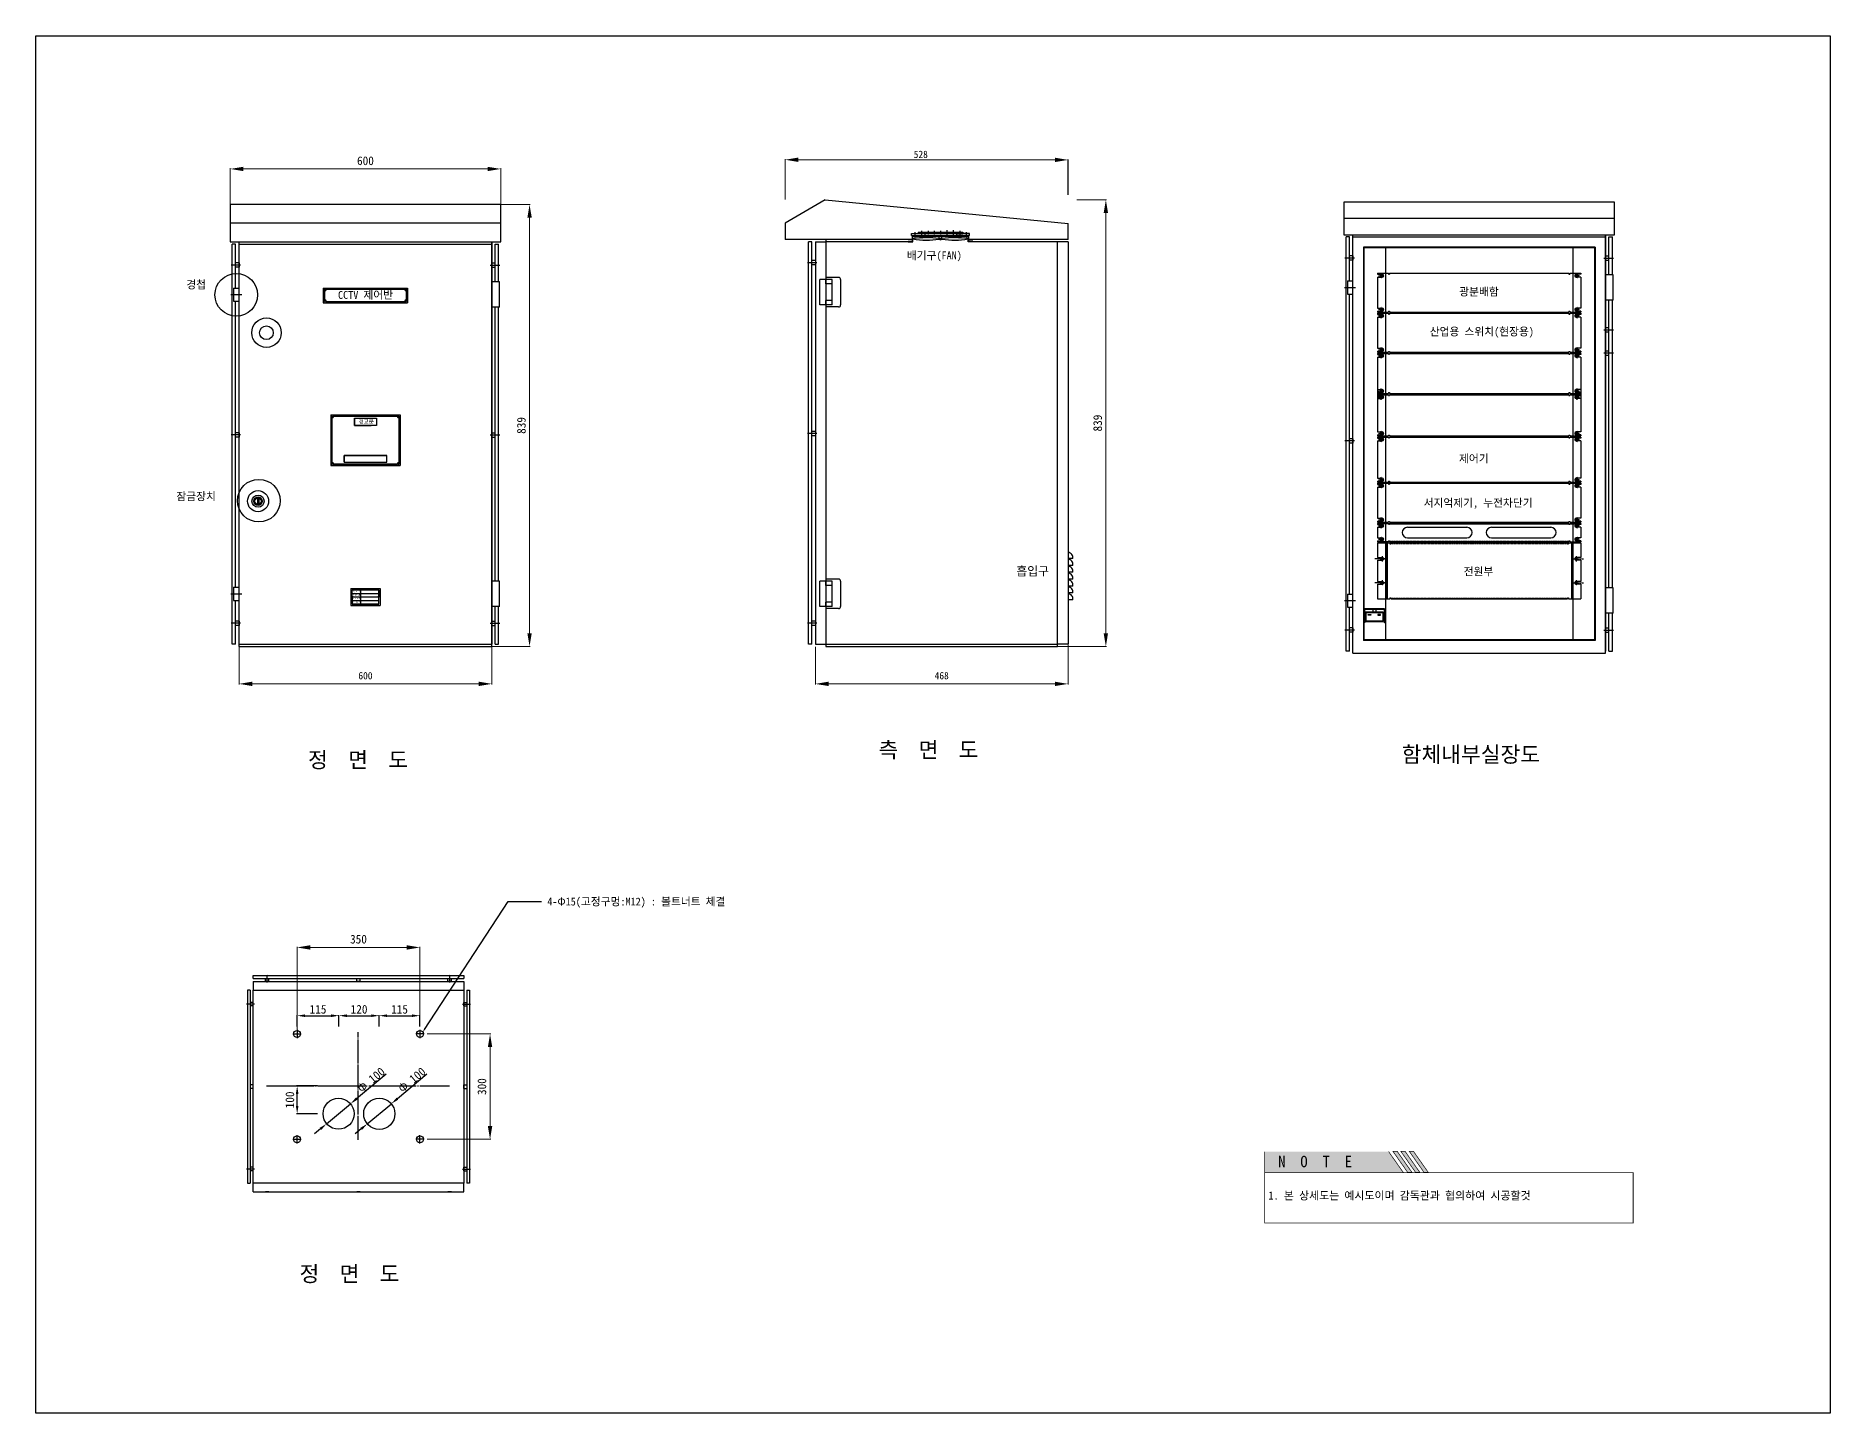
# Model space of a CAD drawing. Header units: millimetres. Extents: x 796 to 46421, y -765 to 34265.
import ezdxf
from ezdxf.enums import TextEntityAlignment as Align

# ---------------------------------------------------------------- set-up
doc = ezdxf.new("R2010")
doc.units = ezdxf.units.MM
for name, pattern in [('CENTER', [65, 60, -2, 1, -2]), ('CENTER2', [1.125, 0.75, -0.125, 0.125, -0.125]), ('DASHED', [0.75, 0.5, -0.25]), ('DASHED2', [0.375, 0.25, -0.125]), ('HIDDEN2', [4.7625, 3.175, -1.5875])]:
    doc.linetypes.add(name, pattern=pattern)
for name, color, linetype in [('0-FORM', 7, 'Continuous'), ('3', 7, 'Continuous'), ('_치수선', 4, 'Continuous'), ('_팬', 4, 'Continuous'), ('CEN', 1, 'CENTER'), ('DIM', 1, 'Continuous'), ('LINE', 1, 'Continuous'), ('ZM_3', 7, 'Continuous'), ('재료표번호', 7, 'DASHED2')]:
    doc.layers.add(name, color=color, linetype=linetype)
doc.styles.add('HY헤드라인M', font='')
doc.styles.add('굴림', font='')
doc.styles.get('HY헤드라인M').set_extended_font_data('GulimChe')
doc.styles.get('굴림').set_extended_font_data('GulimChe')

msp = doc.modelspace()

# ---------------------------------------------------------------- hatches: boundary and pattern name
h = msp.add_hatch(color=7)
h.paths.add_polyline_path([(23766, 29095), (23766, 29108, 0.091133), (23099, 29101, 0.091133)])
h.paths.add_polyline_path([(24503, 29101, 0.091133), (23835, 29108), (23835, 29095, 0.091133)])
msp.add_hatch(color=7).paths.add_polyline_path([(23835, 29108, 0.086805), (23766, 29108), (23766, 29095, 0.45154), (23835, 29095)])
at = {"layer": '0-FORM'}
h = msp.add_hatch(color=52, dxfattribs=at)
h.paths.add_polyline_path([(32039, 5889), (32039, 5354), (35569, 5354), (35193, 5889)])
h.paths.add_polyline_path([(35674, 5354), (35781, 5354), (35405, 5889), (35298, 5889)])
h.paths.add_polyline_path([(35617, 5889), (35510, 5889), (35886, 5354), (35993, 5354)])
h.paths.add_polyline_path([(36097, 5354), (36204, 5354), (35829, 5889), (35722, 5889)])
h.paths.add_polyline_path([(32308, 6772), (33917, 6757), (33921, 7210), (32313, 7225)], flags=9)

# ---------------------------------------------------------------- linework, layer by layer
at = {"color": 7}
for p, q in [((27044, 30225), (27044, 31119)), ((20870, 30095), (19849, 29500)), ((20870, 30095), (27044, 29490)), ((27166, 20972), (27044, 20972)), ((27166, 20797), (27044, 20797)), ((27166, 20622), (27044, 20622)), ((27166, 20447), (27044, 20447)), ((27166, 20272), (27044, 20272)), ((27166, 20097), (27044, 20097)), ((27166, 19922), (27044, 19922)), ((35093, 19693), (34568, 19693)), ((34568, 19693), (34568, 19340)), ((34584, 19677), (34584, 19340)), ((35077, 19677), (34584, 19677)), ((34793, 19677), (34793, 19608)), ((34868, 19677), (34868, 19608)), ((35077, 19677), (35077, 19340)), ((35093, 19693), (35093, 19340)), ((34584, 19340), (34568, 19340)), ((34868, 19608), (34793, 19608)), ((35093, 19340), (35077, 19340))]:
    msp.add_line(p, q, dxfattribs=at)
at = {"color": 7, "linetype": 'Continuous', "ltscale": 10}
for p, q in [((23062, 29241), (23400, 29241)), ((23062, 29188), (23062, 29241)), ((23231, 29273), (24371, 29273)), ((23231, 29273), (23231, 29241)), ((23231, 29241), (23400, 29241)), ((23231, 29241), (24371, 29241)), ((23400, 29241), (23400, 29188)), ((24540, 29241), (24202, 29241)), ((24371, 29241), (24202, 29241)), ((24202, 29241), (24202, 29188)), ((24371, 29273), (24371, 29241)), ((24540, 29188), (24540, 29241)), ((22977, 29030), (22977, 29046)), ((22977, 29046), (23083, 29046)), ((22977, 29030), (23099, 29030)), ((23062, 29188), (23400, 29188)), ((23062, 29188), (23400, 29188)), ((23083, 29188), (24519, 29188)), ((23083, 29046), (23083, 29188)), ((23099, 29173), (24503, 29173)), ((23099, 29030), (23099, 29173)), ((24540, 29188), (24202, 29188)), ((24540, 29188), (24202, 29188)), ((24503, 29030), (24503, 29173)), ((24624, 29030), (24503, 29030)), ((24519, 29046), (24519, 29188)), ((24624, 29046), (24519, 29046)), ((24624, 29030), (24624, 29046)), ((34911, 28228), (34911, 28201)), ((34911, 28128), (34911, 27338)), ((34911, 27265), (34911, 27238)), ((34911, 27208), (34911, 27181)), ((34911, 27109), (34911, 26319)), ((34911, 26246), (34911, 26219)), ((34911, 26189), (34911, 26162)), ((34911, 26089), (34911, 24191)), ((34911, 25196), (34911, 25169)), ((34911, 25139), (34911, 25112)), ((34911, 24119), (34911, 24092)), ((34911, 24062), (34911, 24035)), ((34911, 23962), (34911, 23014)), ((34911, 22941), (34911, 22914)), ((34911, 22884), (34911, 22857)), ((34911, 22784), (34911, 21995)), ((34911, 21922), (34911, 21895)), ((34911, 21865), (34911, 21838)), ((34911, 21865), (34911, 21838)), ((34911, 21765), (34911, 21498)), ((34911, 21765), (34911, 21498)), ((35216, 21858), (36362, 21858)), ((36362, 21858), (36716, 21858)), ((36716, 21858), (37251, 21858)), ((37251, 21858), (39779, 21858)), ((34911, 21425), (34911, 21398)), ((34911, 21425), (34911, 21398)), ((34911, 21368), (34911, 21001)), ((34911, 20928), (34911, 20389)), ((34911, 20316), (34911, 19949)), ((34606, 19608), (34606, 19372)), ((35055, 19608), (34606, 19608)), ((34606, 19372), (35055, 19372)), ((34616, 19586), (34616, 19383)), ((35045, 19586), (34616, 19586)), ((34616, 19383), (35045, 19383)), ((35045, 19586), (35045, 19383)), ((35055, 19608), (35055, 19372))]:
    msp.add_line(p, q, dxfattribs=at)
at = {"color": 7, "linetype": 'CENTER2', "ltscale": 5}
for p, q in [((23146, 29269), (23146, 29152)), ((23315, 29269), (23315, 29152)), ((24287, 29269), (24287, 29152)), ((24455, 29269), (24455, 29152))]:
    msp.add_line(p, q, dxfattribs=at)
at = {"color": 7, "linetype": 'CENTER2', "ltscale": 100}
for p, q in [((23146, 29235), (23146, 29127)), ((24455, 29235), (24455, 29127))]:
    msp.add_line(p, q, dxfattribs=at)
at = {"color": 7, "linetype": 'CENTER2', "ltscale": 10}
for p, q in [((23315, 29302), (23315, 29216)), ((23484, 29302), (23484, 29216)), ((23642, 29302), (23642, 29216)), ((23801, 29302), (23801, 29216)), ((23959, 29325), (23959, 29193)), ((24118, 29325), (24118, 29193)), ((24287, 29302), (24287, 29216)), ((35032, 21033), (35032, 20896)), ((39963, 21033), (39963, 20896)), ((35100, 20964), (34846, 20964)), ((39895, 20964), (40149, 20964)), ((35100, 20352), (34846, 20352)), ((35032, 20421), (35032, 20284)), ((39895, 20352), (40149, 20352)), ((39963, 20421), (39963, 20284))]:
    msp.add_line(p, q, dxfattribs=at)
at = {"color": 7, "linetype": 'DASHED2', "ltscale": 10}
for p, q in [((23252, 29188), (23252, 29173)), ((24350, 29188), (24350, 29173))]:
    msp.add_line(p, q, dxfattribs=at)
at = {"color": 7, "ltscale": 20}
for p, q in [((8105, 27852), (8105, 27477)), ((8105, 27852), (10247, 27852)), ((10247, 27852), (10247, 27477)), ((8105, 27477), (10247, 27477)), ((8148, 27787), (8138, 27787)), ((8138, 27787), (8138, 27543)), ((8138, 27787), (8138, 27543)), ((8148, 27786), (8138, 27786)), ((8148, 27784), (8138, 27784)), ((8148, 27783), (8138, 27783)), ((8148, 27781), (8138, 27781)), ((8148, 27780), (8138, 27780)), ((8148, 27779), (8138, 27779)), ((8148, 27551), (8138, 27551)), ((8148, 27549), (8138, 27549)), ((8148, 27548), (8138, 27548)), ((8148, 27548), (8138, 27548)), ((8148, 27547), (8138, 27547)), ((8148, 27545), (8138, 27545)), ((8148, 27544), (8138, 27544)), ((8148, 27543), (8138, 27543)), ((8171, 27809), (8171, 27820)), ((8171, 27820), (10182, 27820)), ((10182, 27820), (8171, 27820)), ((8171, 27520), (8171, 27509)), ((8171, 27509), (10182, 27509)), ((8171, 27509), (10182, 27509)), ((8172, 27809), (8172, 27820)), ((8172, 27520), (8172, 27509)), ((8173, 27809), (8173, 27820)), ((8173, 27520), (8173, 27509)), ((8175, 27809), (8175, 27820)), ((8175, 27520), (8175, 27509)), ((8176, 27809), (8176, 27820)), ((8176, 27520), (8176, 27509)), ((8176, 27520), (8176, 27509)), ((8177, 27809), (8177, 27820)), ((8177, 27520), (8177, 27509)), ((8179, 27809), (8179, 27820)), ((8179, 27520), (8179, 27509)), ((10174, 27809), (10174, 27820)), ((10174, 27520), (10174, 27509)), ((10175, 27809), (10175, 27820)), ((10175, 27520), (10175, 27509)), ((10177, 27809), (10177, 27820)), ((10177, 27809), (10177, 27820)), ((10177, 27520), (10177, 27509)), ((10177, 27520), (10177, 27509)), ((10177, 27520), (10177, 27509)), ((10178, 27809), (10178, 27820)), ((10178, 27520), (10178, 27509)), ((10179, 27809), (10179, 27820)), ((10179, 27520), (10179, 27509)), ((10181, 27809), (10181, 27820)), ((10181, 27520), (10181, 27509)), ((10182, 27809), (10182, 27820)), ((10182, 27520), (10182, 27509)), ((10205, 27787), (10215, 27787)), ((10205, 27786), (10215, 27786)), ((10205, 27784), (10215, 27784)), ((10205, 27783), (10215, 27783)), ((10205, 27781), (10215, 27781)), ((10205, 27781), (10215, 27781)), ((10205, 27780), (10215, 27780)), ((10205, 27779), (10215, 27779)), ((10205, 27551), (10215, 27551)), ((10205, 27549), (10215, 27549)), ((10205, 27548), (10215, 27548)), ((10205, 27548), (10215, 27548)), ((10205, 27548), (10215, 27548)), ((10205, 27547), (10215, 27547)), ((10205, 27545), (10215, 27545)), ((10205, 27544), (10215, 27544)), ((10205, 27543), (10215, 27543)), ((10215, 27787), (10215, 27543)), ((10215, 27787), (10215, 27543)), ((8293, 24624), (8293, 23339)), ((8293, 24624), (10060, 24624)), ((8336, 24559), (8325, 24559)), ((8325, 24559), (8325, 23404)), ((8325, 24559), (8325, 23404)), ((8336, 24558), (8325, 24558)), ((8336, 24556), (8325, 24556)), ((8336, 24555), (8325, 24555)), ((8336, 24554), (8325, 24554)), ((8336, 24552), (8325, 24552)), ((8336, 24551), (8325, 24551)), ((8358, 24581), (8358, 24592)), ((8358, 24592), (9995, 24592)), ((9995, 24592), (8358, 24592)), ((8359, 24581), (8359, 24592)), ((8361, 24581), (8361, 24592)), ((8362, 24581), (8362, 24592)), ((8364, 24581), (8364, 24592)), ((8365, 24581), (8365, 24592)), ((8366, 24581), (8366, 24592)), ((8896, 24543), (8896, 24353)), ((8896, 24543), (9457, 24543)), ((8896, 24543), (9457, 24543)), ((8896, 24353), (8896, 24543)), ((8896, 24353), (9320, 24353)), ((9457, 24353), (8896, 24353)), ((9457, 24543), (9457, 24353)), ((9457, 24543), (9457, 24353)), ((9987, 24581), (9987, 24592)), ((9988, 24581), (9988, 24592)), ((9989, 24581), (9989, 24592)), ((9991, 24581), (9991, 24592)), ((9992, 24581), (9992, 24592)), ((9993, 24581), (9993, 24592)), ((9995, 24581), (9995, 24592)), ((10017, 24559), (10028, 24559)), ((10017, 24558), (10028, 24558)), ((10017, 24556), (10028, 24556)), ((10017, 24555), (10028, 24555)), ((10017, 24554), (10028, 24554)), ((10017, 24552), (10028, 24552)), ((10017, 24551), (10028, 24551)), ((10028, 24559), (10028, 23404)), ((10028, 24559), (10028, 23404)), ((10060, 24624), (10060, 23339)), ((8293, 23339), (10060, 23339)), ((8336, 23412), (8325, 23412)), ((8336, 23411), (8325, 23411)), ((8336, 23410), (8325, 23410)), ((8336, 23410), (8325, 23410)), ((8336, 23408), (8325, 23408)), ((8336, 23407), (8325, 23407)), ((8336, 23406), (8325, 23406)), ((8336, 23404), (8325, 23404)), ((8358, 23382), (8358, 23371)), ((8358, 23371), (9995, 23371)), ((9995, 23371), (8358, 23371)), ((8359, 23382), (8359, 23371)), ((8361, 23382), (8361, 23371)), ((8362, 23382), (8362, 23371)), ((8364, 23382), (8364, 23371)), ((8364, 23382), (8364, 23371)), ((8365, 23382), (8365, 23371)), ((8366, 23382), (8366, 23371)), ((8631, 23420), (8631, 23593)), ((8631, 23593), (9722, 23593)), ((9722, 23593), (8631, 23593)), ((8631, 23593), (8631, 23420)), ((8631, 23420), (9722, 23420)), ((9722, 23420), (9722, 23593)), ((9987, 23382), (9987, 23371)), ((9988, 23382), (9988, 23371)), ((9989, 23382), (9989, 23371)), ((9989, 23382), (9989, 23371)), ((9991, 23382), (9991, 23371)), ((9992, 23382), (9992, 23371)), ((9993, 23382), (9993, 23371)), ((9995, 23382), (9995, 23371)), ((10017, 23412), (10028, 23412)), ((10017, 23411), (10028, 23411)), ((10017, 23410), (10028, 23410)), ((10017, 23410), (10028, 23410)), ((10017, 23408), (10028, 23408)), ((10017, 23407), (10028, 23407)), ((10017, 23406), (10028, 23406)), ((10017, 23404), (10028, 23404)), ((8802, 20208), (8802, 19780)), ((8802, 20208), (9551, 20208)), ((8836, 20011), (8836, 20174)), ((8836, 20174), (9517, 20174)), ((8836, 20011), (8836, 20174)), ((8836, 20174), (9517, 20174)), ((8839, 20011), (8839, 20171)), ((8839, 20171), (9514, 20171)), ((8839, 20082), (9514, 20082)), ((9055, 19817), (9055, 20171)), ((9514, 20011), (9514, 20171)), ((9517, 20011), (9517, 20174)), ((9517, 20174), (9517, 20011)), ((9551, 20208), (9551, 19780)), ((8802, 19780), (9551, 19780)), ((8836, 19814), (8836, 19977)), ((8836, 19977), (8836, 19814)), ((8836, 19814), (9517, 19814)), ((8836, 19814), (9517, 19814)), ((8839, 19817), (8839, 19977)), ((8839, 19906), (9514, 19906)), ((8839, 19817), (9514, 19817)), ((8856, 19994), (9497, 19994)), ((9514, 19817), (9514, 19977)), ((9517, 19814), (9517, 19977)), ((9517, 19814), (9517, 19977))]:
    msp.add_line(p, q, dxfattribs=at)
at = {"color": 7, "linetype": 'ByBlock', "ltscale": 10}
for p, q in [((34911, 28228), (35195, 28228)), ((34911, 28201), (35032, 28201)), ((34911, 28128), (35032, 28128)), ((39800, 28228), (40084, 28228)), ((40084, 28201), (39963, 28201)), ((40084, 28128), (39963, 28128)), ((40084, 28228), (40084, 28201)), ((40084, 28128), (40084, 27338)), ((34911, 27338), (35032, 27338)), ((34911, 27265), (35032, 27265)), ((34911, 27238), (35195, 27238)), ((34911, 27208), (35195, 27208)), ((34911, 27181), (35032, 27181)), ((34911, 27109), (35032, 27109)), ((35216, 27238), (39779, 27238)), ((39800, 27238), (40084, 27238)), ((39800, 27208), (40084, 27208)), ((40084, 27338), (39963, 27338)), ((40084, 27265), (39963, 27265)), ((40084, 27181), (39963, 27181)), ((40084, 27109), (39963, 27109)), ((40084, 27265), (40084, 27238)), ((40084, 27208), (40084, 27181)), ((40084, 27109), (40084, 26319)), ((34911, 26319), (35032, 26319)), ((34911, 26246), (35032, 26246)), ((34911, 26219), (35195, 26219)), ((34911, 26189), (35195, 26189)), ((34911, 26162), (35032, 26162)), ((34911, 26089), (35032, 26089)), ((35216, 26219), (39779, 26219)), ((39800, 26219), (40084, 26219)), ((39800, 26189), (40084, 26189)), ((40084, 26319), (39963, 26319)), ((40084, 26246), (39963, 26246)), ((40084, 26162), (39963, 26162)), ((40084, 26089), (39963, 26089)), ((40084, 26246), (40084, 26219)), ((40084, 26189), (40084, 26162)), ((40084, 26089), (40084, 24191)), ((34911, 25268), (35032, 25268)), ((34911, 25196), (35032, 25196)), ((34911, 25169), (35195, 25169)), ((34911, 25139), (35195, 25139)), ((34911, 25112), (35032, 25112)), ((35216, 25169), (39779, 25169)), ((39800, 25169), (40084, 25169)), ((39800, 25139), (40084, 25139)), ((40084, 25268), (39963, 25268)), ((40084, 25196), (39963, 25196)), ((40084, 25112), (39963, 25112)), ((40084, 25196), (40084, 25169)), ((40084, 25139), (40084, 25112)), ((34911, 25039), (35032, 25039)), ((40084, 25039), (39963, 25039)), ((34911, 24191), (35032, 24191)), ((40084, 24191), (39963, 24191)), ((34911, 24119), (35032, 24119)), ((34911, 24092), (35195, 24092)), ((34911, 24062), (35195, 24062)), ((34911, 24035), (35032, 24035)), ((34911, 23962), (35032, 23962)), ((35216, 24092), (39779, 24092)), ((39800, 24092), (40084, 24092)), ((39800, 24062), (40084, 24062)), ((40084, 24119), (39963, 24119)), ((40084, 24035), (39963, 24035)), ((40084, 23962), (39963, 23962)), ((40084, 24119), (40084, 24092)), ((40084, 24062), (40084, 24035)), ((40084, 23962), (40084, 23014)), ((34911, 23014), (35032, 23014)), ((34911, 22941), (35032, 22941)), ((34911, 22914), (35195, 22914)), ((34911, 22884), (35195, 22884)), ((35216, 22884), (34911, 22884)), ((34911, 22857), (35032, 22857)), ((35216, 22914), (39779, 22914)), ((35216, 22884), (37251, 22884)), ((39779, 22884), (40084, 22884)), ((39800, 22914), (40084, 22914)), ((39800, 22884), (40084, 22884)), ((40084, 23014), (39963, 23014)), ((40084, 22941), (39963, 22941)), ((40084, 22857), (39963, 22857)), ((40084, 22941), (40084, 22914)), ((40084, 22884), (40084, 22857)), ((34911, 22784), (35032, 22784)), ((40084, 22784), (39963, 22784)), ((40084, 22784), (40084, 21995)), ((34911, 21995), (35032, 21995)), ((34911, 21922), (35032, 21922)), ((40084, 21995), (39963, 21995)), ((40084, 21922), (39963, 21922)), ((40084, 21922), (40084, 21895)), ((34911, 21895), (35195, 21895)), ((34911, 21865), (35195, 21865)), ((35195, 21865), (34911, 21865)), ((35216, 21858), (34911, 21858)), ((34911, 21838), (35032, 21838)), ((34911, 21838), (35032, 21838)), ((34911, 21765), (35032, 21765)), ((34911, 21765), (35032, 21765)), ((34911, 21498), (35032, 21498)), ((34911, 21498), (35032, 21498)), ((35216, 21895), (39779, 21895)), ((39779, 21858), (40084, 21858)), ((39800, 21895), (40084, 21895)), ((39800, 21865), (40084, 21865)), ((39800, 21865), (40084, 21865)), ((40084, 21838), (39963, 21838)), ((40084, 21838), (39963, 21838)), ((40084, 21765), (39963, 21765)), ((40084, 21765), (39963, 21765)), ((40084, 21498), (39963, 21498)), ((40084, 21498), (39963, 21498)), ((40084, 21865), (40084, 21838)), ((40084, 21865), (40084, 21838)), ((40084, 21765), (40084, 21498)), ((40084, 21765), (40084, 21498)), ((34911, 21425), (35032, 21425)), ((34911, 21425), (35032, 21425)), ((34911, 21398), (35195, 21398)), ((35195, 21398), (34911, 21398)), ((34911, 21001), (35032, 21001)), ((35154, 21368), (35154, 19949)), ((35216, 21398), (39779, 21398)), ((39800, 21398), (40084, 21398)), ((39800, 21398), (40084, 21398)), ((39841, 21368), (39841, 19949)), ((40084, 21425), (39963, 21425)), ((40084, 21425), (39963, 21425)), ((40084, 21001), (39963, 21001)), ((40084, 21425), (40084, 21398)), ((40084, 21425), (40084, 21398)), ((40084, 21368), (40084, 21001)), ((34911, 20928), (35032, 20928)), ((40084, 20928), (39963, 20928)), ((40084, 20928), (40084, 20389)), ((34911, 20389), (35032, 20389)), ((34911, 20316), (35032, 20316)), ((40084, 20389), (39963, 20389)), ((40084, 20316), (39963, 20316)), ((40084, 20316), (40084, 19949))]:
    msp.add_line(p, q, dxfattribs=at)
at = {"color": 7, "linetype": 'CENTER2', "ltscale": 0.1}
for p, q in [((34939, 28164), (35076, 28164)), ((35007, 28096), (35007, 28233)), ((40056, 28164), (39919, 28164)), ((39988, 28096), (39988, 28233)), ((34939, 27302), (35076, 27302)), ((34939, 27145), (35076, 27145)), ((35007, 27233), (35007, 27370)), ((35007, 27077), (35007, 27213)), ((40056, 27302), (39919, 27302)), ((40056, 27145), (39919, 27145)), ((39988, 27233), (39988, 27370)), ((39988, 27077), (39988, 27213)), ((34939, 26282), (35076, 26282)), ((34939, 26126), (35076, 26126)), ((35007, 26214), (35007, 26351)), ((35007, 26057), (35007, 26194)), ((40056, 26282), (39919, 26282)), ((40056, 26126), (39919, 26126)), ((39988, 26214), (39988, 26351)), ((39988, 26057), (39988, 26194)), ((34939, 25232), (35076, 25232)), ((35007, 25164), (35007, 25300)), ((35007, 25007), (35007, 25144)), ((40056, 25232), (39919, 25232)), ((39988, 25164), (39988, 25300)), ((39988, 25007), (39988, 25144)), ((34939, 25075), (35076, 25075)), ((40056, 25075), (39919, 25075)), ((35007, 24087), (35007, 24223)), ((39988, 24087), (39988, 24223)), ((34939, 24155), (35076, 24155)), ((34939, 23998), (35076, 23998)), ((35007, 23930), (35007, 24067)), ((40056, 24155), (39919, 24155)), ((40056, 23998), (39919, 23998)), ((39988, 23930), (39988, 24067)), ((34939, 22977), (35076, 22977)), ((34939, 22820), (35076, 22820)), ((35007, 22909), (35007, 23046)), ((35007, 22752), (35007, 22889)), ((40056, 22977), (39919, 22977)), ((40056, 22820), (39919, 22820)), ((39988, 22909), (39988, 23046)), ((39988, 22752), (39988, 22889)), ((34939, 21958), (35076, 21958)), ((35007, 21890), (35007, 22027)), ((40056, 21958), (39919, 21958)), ((39988, 21890), (39988, 22027)), ((34939, 21802), (35076, 21802)), ((34939, 21461), (35076, 21461)), ((35007, 21733), (35007, 21870)), ((35007, 21393), (35007, 21530)), ((40056, 21802), (39919, 21802)), ((40056, 21461), (39919, 21461)), ((39988, 21733), (39988, 21870)), ((39988, 21393), (39988, 21530)), ((34963, 20964), (35100, 20964)), ((39895, 20964), (40031, 20964)), ((34963, 20352), (35100, 20352)), ((39895, 20352), (40031, 20352))]:
    msp.add_line(p, q, dxfattribs=at)
at = {"color": 7, "ltscale": 10}
for p, q in [((35195, 28228), (35195, 28206)), ((35195, 28206), (35216, 28206)), ((35216, 28228), (35216, 28206)), ((35216, 28228), (39779, 28228)), ((39779, 28228), (39779, 28206)), ((39779, 28206), (39800, 28206)), ((39800, 28228), (39800, 28206)), ((35195, 27260), (35195, 27238)), ((35195, 27260), (35216, 27260)), ((35195, 27208), (35195, 27187)), ((35195, 27187), (35216, 27187)), ((35216, 27260), (35216, 27238)), ((35216, 27238), (39779, 27238)), ((35216, 27238), (39779, 27238)), ((35216, 27208), (35216, 27187)), ((35216, 27208), (39779, 27208)), ((39779, 27260), (39779, 27238)), ((39779, 27260), (39800, 27260)), ((39779, 27208), (39779, 27187)), ((39779, 27187), (39800, 27187)), ((39800, 27260), (39800, 27238)), ((39800, 27208), (39800, 27187)), ((35195, 26241), (35195, 26219)), ((35195, 26241), (35216, 26241)), ((35195, 26189), (35195, 26167)), ((35195, 26167), (35216, 26167)), ((35216, 26241), (35216, 26219)), ((35216, 26219), (39779, 26219)), ((35216, 26219), (39779, 26219)), ((35216, 26189), (35216, 26167)), ((35216, 26189), (39779, 26189)), ((39779, 26241), (39779, 26219)), ((39779, 26241), (39800, 26241)), ((39779, 26189), (39779, 26167)), ((39779, 26167), (39800, 26167)), ((39800, 26241), (39800, 26219)), ((39800, 26189), (39800, 26167)), ((35195, 25190), (35195, 25169)), ((35195, 25190), (35216, 25190)), ((35195, 25139), (35195, 25117)), ((35195, 25117), (35216, 25117)), ((35216, 25190), (35216, 25169)), ((35216, 25169), (39779, 25169)), ((35216, 25169), (39779, 25169)), ((35216, 25139), (35216, 25117)), ((35216, 25139), (39779, 25139)), ((39779, 25190), (39779, 25169)), ((39779, 25190), (39800, 25190)), ((39779, 25139), (39779, 25117)), ((39779, 25117), (39800, 25117)), ((39800, 25190), (39800, 25169)), ((39800, 25139), (39800, 25117)), ((35195, 24113), (35195, 24092)), ((35195, 24113), (35216, 24113)), ((35195, 24062), (35195, 24040)), ((35195, 24040), (35216, 24040)), ((35216, 24113), (35216, 24092)), ((35216, 24092), (39779, 24092)), ((35216, 24092), (39779, 24092)), ((35216, 24062), (35216, 24040)), ((35216, 24062), (39779, 24062)), ((39779, 24113), (39779, 24092)), ((39779, 24113), (39800, 24113)), ((39779, 24062), (39779, 24040)), ((39779, 24040), (39800, 24040)), ((39800, 24113), (39800, 24092)), ((39800, 24062), (39800, 24040)), ((35195, 22935), (35195, 22914)), ((35195, 22935), (35216, 22935)), ((35195, 22884), (35195, 22862)), ((35195, 22862), (35216, 22862)), ((35216, 22935), (35216, 22914)), ((35216, 22914), (39779, 22914)), ((35216, 22914), (39779, 22914)), ((35216, 22884), (35216, 22862)), ((35216, 22884), (39779, 22884)), ((37251, 22884), (39779, 22884)), ((39779, 22935), (39779, 22914)), ((39779, 22935), (39800, 22935)), ((39779, 22884), (39779, 22862)), ((39779, 22862), (39800, 22862)), ((39800, 22935), (39800, 22914)), ((39800, 22884), (39800, 22862)), ((35195, 21917), (35195, 21895)), ((35195, 21917), (35216, 21917)), ((35216, 21917), (35216, 21895)), ((39779, 21917), (39779, 21895)), ((39779, 21917), (39800, 21917)), ((39800, 21917), (39800, 21895)), ((35195, 21865), (35195, 21844)), ((35195, 21865), (35195, 21844)), ((35195, 21844), (35216, 21844)), ((35195, 21844), (35216, 21844)), ((35216, 21895), (39779, 21895)), ((35216, 21895), (39779, 21895)), ((35216, 21865), (35216, 21844)), ((35216, 21865), (39779, 21865)), ((35216, 21865), (39779, 21865)), ((35216, 21865), (35216, 21844)), ((35673, 21765), (37185, 21765)), ((35673, 21498), (37185, 21498)), ((37808, 21765), (39320, 21765)), ((37808, 21498), (39320, 21498)), ((39779, 21865), (39779, 21844)), ((39779, 21865), (39779, 21844)), ((39779, 21844), (39800, 21844)), ((39779, 21844), (39800, 21844)), ((39800, 21865), (39800, 21844)), ((39800, 21865), (39800, 21844)), ((34911, 21368), (35227, 21368)), ((35195, 21419), (35195, 21398)), ((35195, 21419), (35216, 21419)), ((35195, 21419), (35216, 21419)), ((35195, 21419), (35195, 21398)), ((35216, 21419), (35216, 21398)), ((35216, 21419), (35216, 21398)), ((35216, 21398), (39779, 21398)), ((35216, 21398), (39779, 21398)), ((35216, 21398), (39779, 21398)), ((35216, 21398), (39779, 21398)), ((35227, 21368), (35227, 21346)), ((35227, 21346), (35248, 21346)), ((35248, 21368), (35248, 21346)), ((35248, 21368), (39747, 21368)), ((39747, 21368), (39747, 21346)), ((39747, 21346), (39768, 21346)), ((39768, 21368), (39768, 21346)), ((39768, 21368), (40084, 21368)), ((39779, 21419), (39779, 21398)), ((39779, 21419), (39800, 21419)), ((39779, 21419), (39800, 21419)), ((39779, 21419), (39779, 21398)), ((39800, 21419), (39800, 21398)), ((39800, 21419), (39800, 21398)), ((34911, 19949), (35227, 19949)), ((34911, 19949), (35227, 19949)), ((35227, 19970), (35227, 19949)), ((35227, 19970), (35248, 19970)), ((35248, 19970), (35248, 19949)), ((35248, 19949), (39747, 19949)), ((35248, 19949), (39747, 19949)), ((39747, 19970), (39747, 19949)), ((39747, 19970), (39768, 19970)), ((39768, 19970), (39768, 19949)), ((39768, 19949), (40084, 19949)), ((39768, 19949), (40084, 19949))]:
    msp.add_line(p, q, dxfattribs=at)
at = {"color": 7, "linetype": 'DASHED', "ltscale": 0.2}
for p, q in [((35216, 21852), (39779, 21852)), ((35141, 21368), (35141, 19949)), ((35216, 21411), (39779, 21411)), ((39854, 21368), (39854, 19949))]:
    msp.add_line(p, q, dxfattribs=at)
at = {"color": 7, "linetype": 'HIDDEN2', "ltscale": 0.03}
for p, q in [((35248, 21355), (39747, 21355)), ((35248, 19961), (39747, 19961))]:
    msp.add_line(p, q, dxfattribs=at)
at = {"color": 7, "linetype": 'Continuous'}
for points in [[(34676, 19548), (34743, 19548), (34743, 19527), (34676, 19527)], [(34985, 19548), (34918, 19548), (34918, 19527), (34985, 19527)]]:
    msp.add_lwpolyline(points, close=True, dxfattribs=at)
at = {"color": 7, "ltscale": 20}
for centre in [(8143, 27815), (10210, 27815), (8143, 27515), (10210, 27515), (8330, 24587), (10023, 24587), (8330, 23377), (10023, 23377), (8839, 19994), (9514, 19994)]:
    msp.add_circle(centre, 17.1, dxfattribs=at)
at = {"color": 7, "linetype": 'ByBlock', "ltscale": 10}
for centre, radius in [((35007, 28164), 21.4), ((35007, 28164), 16.1), ((39988, 28164), 21.4), ((39988, 28164), 16.1), ((35007, 27302), 21.4), ((35007, 27145), 21.4), ((35007, 27302), 16.1), ((35007, 27145), 16.1), ((39988, 27302), 21.4), ((39988, 27145), 21.4), ((39988, 27302), 16.1), ((39988, 27145), 16.1), ((35007, 26282), 21.4), ((35007, 26126), 21.4), ((35007, 26282), 16.1), ((35007, 26126), 16.1), ((39988, 26282), 21.4), ((39988, 26126), 21.4), ((39988, 26282), 16.1), ((39988, 26126), 16.1), ((35007, 25232), 21.4), ((35007, 25075), 21.4), ((35007, 25232), 16.1), ((39988, 25232), 21.4), ((39988, 25075), 21.4), ((39988, 25232), 16.1), ((35007, 25075), 16.1), ((39988, 25075), 16.1), ((35007, 24155), 21.4), ((35007, 23998), 21.4), ((35007, 24155), 16.1), ((35007, 23998), 16.1), ((39988, 24155), 21.4), ((39988, 23998), 21.4), ((39988, 24155), 16.1), ((39988, 23998), 16.1), ((35007, 22977), 21.4), ((35007, 22820), 21.4), ((35007, 22977), 16.1), ((35007, 22820), 16.1), ((39988, 22977), 21.4), ((39988, 22820), 21.4), ((39988, 22977), 16.1), ((39988, 22820), 16.1), ((35007, 21958), 21.4), ((35007, 21958), 16.1), ((39988, 21958), 21.4), ((39988, 21958), 16.1), ((35007, 21802), 21.4), ((35007, 21461), 21.4), ((35007, 21802), 16.1), ((35007, 21461), 16.1), ((39988, 21802), 21.4), ((39988, 21461), 21.4), ((39988, 21802), 16.1), ((39988, 21461), 16.1), ((35032, 20964), 21.4), ((35032, 20964), 16.1), ((39963, 20964), 21.4), ((39963, 20964), 16.1), ((35032, 20352), 21.4), ((35032, 20352), 16.1), ((39963, 20352), 21.4), ((39963, 20352), 16.1)]:
    msp.add_circle(centre, radius, dxfattribs=at)
at = {"color": 7, "linetype": 'Continuous', "ltscale": 10}
for centre in [(7437, 8879), (10561, 8879), (7437, 6201), (10561, 6201)]:
    msp.add_circle(centre, 89.3, dxfattribs=at)
at = {"color": 7}
for centre, radius, start, end in [((23450, 27288), 1847, 80.1279, 100.9564), ((23450, 30915), 1847, 259.0436, 279.8721), ((23801, 28911), 200, 80.0778, 99.9222), ((23801, 29125), 45.8, 221.3978, 318.6022), ((24152, 27288), 1847, 79.0436, 99.8721), ((24152, 30915), 1847, 260.1279, 280.9564), ((27033, 20991), 135, 351.8078, 85.3177), ((27033, 20816), 135, 351.8078, 85.3177), ((27033, 20641), 135, 351.8078, 85.3177), ((27033, 20466), 135, 351.8078, 85.3177), ((27033, 20291), 135, 351.8078, 85.3177), ((27033, 20116), 135, 351.8078, 85.3177), ((27033, 19941), 135, 351.8078, 85.3177)]:
    msp.add_arc(centre, radius, start, end, dxfattribs=at)
at = {"color": 7, "linetype": 'ByBlock', "ltscale": 10}
for centre, start, end in [((35032, 28164), 270, 90), ((39963, 28164), 90, 270), ((35032, 27302), 270, 90), ((35032, 27145), 270, 90), ((39963, 27302), 90, 270), ((39963, 27145), 90, 270), ((35032, 26282), 270, 90), ((35032, 26126), 270, 90), ((39963, 26282), 90, 270), ((39963, 26126), 90, 270), ((35032, 25232), 270, 90), ((35032, 25075), 270, 90), ((39963, 25232), 90, 270), ((39963, 25075), 90, 270), ((35032, 24155), 270, 90), ((39963, 24155), 90, 270), ((35032, 23998), 270, 90), ((39963, 23998), 90, 270), ((35032, 22977), 270, 90), ((35032, 22820), 270, 90), ((39963, 22977), 90, 270), ((39963, 22820), 90, 270), ((35032, 21958), 270, 90), ((39963, 21958), 90, 270), ((35032, 21802), 270, 90), ((35032, 21802), 270, 90), ((35032, 21461), 270, 90), ((35032, 21461), 270, 90), ((39963, 21802), 90, 270), ((39963, 21802), 90, 270), ((39963, 21461), 90, 270), ((39963, 21461), 90, 270), ((35032, 20964), 270, 90), ((39963, 20964), 90, 270), ((35032, 20352), 270, 90), ((39963, 20352), 90, 270)]:
    msp.add_arc(centre, 36.4, start, end, dxfattribs=at)
at = {"color": 7, "ltscale": 20}
for centre, radius, start, end in [((8148, 27809), 29.2, 270, 0), ((8148, 27809), 26.5, 270, 0), ((8148, 27809), 23.8, 270, 0), ((8148, 27809), 25.2, 270, 0), ((8148, 27809), 22.5, 270, 0), ((8148, 27809), 27.8, 270, 0), ((8148, 27809), 30.5, 270, 0), ((8148, 27520), 30.5, 0, 90), ((8148, 27520), 29.2, 0, 90), ((8148, 27520), 27.8, 0, 90), ((8148, 27520), 26.5, 0, 90), ((8148, 27520), 25.2, 0, 90), ((8148, 27520), 23.8, 0, 90), ((8148, 27520), 22.5, 0, 90), ((10205, 27809), 30.5, 180, 270), ((10205, 27520), 30.5, 90, 180), ((10205, 27809), 29.2, 180, 270), ((10205, 27520), 29.2, 90, 180), ((10205, 27809), 27.8, 180, 270), ((10205, 27809), 27.8, 180, 270), ((10205, 27520), 27.8, 90, 180), ((10205, 27520), 27.8, 90, 180), ((10205, 27809), 26.5, 180, 270), ((10205, 27520), 26.5, 90, 180), ((10205, 27809), 25.2, 180, 270), ((10205, 27520), 25.2, 90, 180), ((10205, 27809), 23.8, 180, 270), ((10205, 27520), 23.8, 90, 180), ((10205, 27809), 22.5, 180, 270), ((10205, 27520), 22.5, 90, 180), ((8336, 24581), 27.8, 270, 0), ((8336, 24581), 22.5, 270, 0), ((8336, 24581), 25.2, 270, 0), ((8336, 24581), 30.5, 270, 0), ((8336, 24581), 23.8, 270, 0), ((8336, 24581), 26.5, 270, 0), ((8336, 24581), 29.2, 270, 0), ((10017, 24581), 30.5, 180, 270), ((10017, 24581), 29.2, 180, 270), ((10017, 24581), 27.8, 180, 270), ((10017, 24581), 26.5, 180, 270), ((10017, 24581), 25.2, 180, 270), ((10017, 24581), 23.8, 180, 270), ((10017, 24581), 22.5, 180, 270), ((8336, 23382), 30.5, 0, 90), ((8336, 23382), 29.2, 0, 90), ((8336, 23382), 27.8, 0, 90), ((8336, 23382), 26.5, 0, 90), ((8336, 23382), 25.2, 0, 90), ((8336, 23382), 23.8, 0, 90), ((8336, 23382), 22.5, 0, 90), ((10017, 23382), 30.5, 90, 180), ((10017, 23382), 29.2, 90, 180), ((10017, 23382), 27.8, 90, 180), ((10017, 23382), 26.5, 90, 180), ((10017, 23382), 25.2, 90, 180), ((10017, 23382), 23.8, 90, 180), ((10017, 23382), 22.5, 90, 180)]:
    msp.add_arc(centre, radius, start, end, dxfattribs=at)
at = {"color": 7, "ltscale": 10}
for centre, start, end in [((35673, 21631), 90, 270), ((37185, 21631), 270, 90), ((37808, 21631), 90, 270), ((39320, 21631), 270, 90)]:
    msp.add_arc(centre, 134, start, end, dxfattribs=at)
at = {"layer": '0-FORM', "const_width": 17.5}
for points in [[(32039, 5354), (32039, 5889)], [(35193, 5889), (35569, 5354)]]:
    msp.add_lwpolyline(points, dxfattribs=at)
at = {"layer": '0-FORM', "color": 7, "const_width": 17.5}
for points in [[(35307, 5890), (35415, 5890), (35788, 5357), (35680, 5357), (35307, 5890)], [(35508, 5890), (35615, 5890), (35989, 5357), (35881, 5357), (35508, 5890)], [(35722, 5890), (35829, 5890), (36203, 5357), (36095, 5357), (35722, 5890)]]:
    msp.add_lwpolyline(points, dxfattribs=at)
at = {"layer": '0-FORM', "const_width": 17.5}
msp.add_lwpolyline([(32039, 5354), (41413, 5354), (41413, 4071), (32039, 4071)], close=True, dxfattribs=at)
at = {"layer": '3', "color": 7}
for p, q in [((34284, 18618), (34284, 29203)), ((40711, 29203), (40711, 18618)), ((5963, 18789), (5963, 29024)), ((5963, 28971), (12390, 28971)), ((12390, 29024), (12390, 18789)), ((34284, 29150), (40711, 29150))]:
    msp.add_line(p, q, dxfattribs=at)
at = {"layer": '_치수선', "color": 7, "lineweight": 0}
for p, q in [((19849, 30103), (19849, 31131)), ((20183, 31114), (26887, 31114)), ((5738, 29984), (5738, 30896)), ((6073, 30880), (12280, 30880)), ((12615, 29984), (12615, 30896)), ((12623, 29976), (13366, 29976)), ((27264, 30098), (28020, 30098)), ((28004, 29763), (28004, 19070)), ((13349, 29641), (13349, 19070)), ((5963, 18727), (5963, 17767)), ((12390, 18780), (12390, 17767)), ((12398, 18735), (13366, 18735)), ((20617, 18727), (20617, 17767)), ((26784, 18735), (28020, 18735)), ((27044, 18780), (27044, 17767)), ((6298, 17783), (12055, 17783)), ((20952, 17783), (26709, 17783)), ((7437, 8887), (7437, 11097)), ((7772, 11080), (10227, 11080)), ((10561, 9065), (10561, 11097)), ((10748, 8879), (12362, 8879)), ((12345, 8544), (12345, 6536)), ((10748, 6201), (12362, 6201))]:
    msp.add_line(p, q, dxfattribs=at)
at = {"layer": '_치수선', "color": 7}
for p, q in [((7437, 9065), (7437, 9360)), ((7638, 9344), (8303, 9344)), ((8503, 9065), (8503, 9360)), ((8503, 9065), (8503, 9360)), ((8704, 9344), (9325, 9344)), ((9525, 9065), (9525, 9360)), ((9525, 9065), (9525, 9360)), ((9726, 9344), (10360, 9344)), ((10561, 9065), (10561, 9360)), ((9702, 7859), (8952, 7233)), ((10739, 7859), (9989, 7233)), ((7957, 7556), (7423, 7556)), ((7440, 7050), (7440, 7355)), ((7957, 6849), (7423, 6849)), ((8187, 6594), (8798, 7104)), ((9223, 6594), (9835, 7104)), ((8032, 6465), (7878, 6336)), ((9069, 6465), (8915, 6336))]:
    msp.add_line(p, q, dxfattribs=at)
msp.add_lwpolyline([(10679, 8996), (12807, 12252), (13654, 12252)], dxfattribs=at)
for points in [[(20183, 31170), (20183, 31059), (19849, 31114)], [(26709, 31166), (26709, 31055), (27044, 31110)], [(6073, 30935), (6073, 30824), (5738, 30880)], [(12280, 30935), (12280, 30824), (12615, 30880)], [(13294, 29641), (13405, 29641), (13349, 29976)], [(27948, 29763), (28059, 29763), (28004, 30098)], [(13294, 19070), (13405, 19070), (13349, 18735)], [(27948, 19070), (28059, 19070), (28004, 18735)], [(6298, 17839), (6298, 17728), (5963, 17783)], [(12055, 17839), (12055, 17728), (12390, 17783)], [(20952, 17839), (20952, 17728), (20617, 17783)], [(26709, 17839), (26709, 17728), (27044, 17783)], [(7772, 11136), (7772, 11024), (7437, 11080)], [(10227, 11136), (10227, 11024), (10561, 11080)], [(7638, 9377), (7638, 9310), (7437, 9344)], [(8303, 9377), (8303, 9310), (8503, 9344)], [(8704, 9377), (8704, 9310), (8503, 9344)], [(9325, 9377), (9325, 9310), (9525, 9344)], [(9726, 9377), (9726, 9310), (9525, 9344)], [(10360, 9377), (10360, 9310), (10561, 9344)], [(10690, 8989), (10635, 8929), (10668, 9003)], [(12289, 8544), (12401, 8544), (12345, 8879)], [(7406, 7355), (7473, 7355), (7440, 7556)], [(7406, 7050), (7473, 7050), (7440, 6849)], [(8930, 7259), (8973, 7207), (8798, 7104)], [(9967, 7259), (10010, 7207), (9835, 7104)], [(8011, 6491), (8054, 6439), (8187, 6594)], [(9048, 6491), (9091, 6439), (9223, 6594)], [(12289, 6536), (12401, 6536), (12345, 6201)]]:
    msp.add_solid(points, dxfattribs=at)
at = {"layer": '_팬', "color": 7, "linetype": 'ByBlock', "ltscale": 10}
for p, q in [((23766, 29095), (23766, 29173)), ((23835, 29095), (23835, 29173))]:
    msp.add_line(p, q, dxfattribs=at)
at = {"layer": 'CEN', "color": 7}
for p, q in [((6003, 28435), (5762, 28435)), ((12349, 28435), (12590, 28435)), ((20657, 28494), (20416, 28494)), ((34324, 28614), (34083, 28614)), ((40670, 28614), (40911, 28614)), ((34075, 27865), (34354, 27865)), ((5754, 27685), (6033, 27685)), ((40670, 26791), (40911, 26791)), ((40670, 26200), (40911, 26200)), ((6003, 24114), (5762, 24114)), ((12349, 24114), (12590, 24114)), ((20657, 24148), (20416, 24148)), ((34324, 23963), (34083, 23963)), ((5754, 20074), (6033, 20074)), ((34075, 19903), (34354, 19903)), ((6003, 19324), (5762, 19324)), ((12349, 19324), (12590, 19324)), ((20657, 19324), (20416, 19324)), ((34324, 19153), (34083, 19153)), ((40670, 19153), (40911, 19153)), ((6679, 10184), (6679, 10385)), ((11320, 10184), (11320, 10385)), ((6355, 9637), (6154, 9637)), ((11643, 9637), (11844, 9637)), ((7330, 8879), (7544, 8879)), ((7437, 8986), (7437, 8771)), ((10668, 8879), (10454, 8879)), ((10561, 8986), (10561, 8771)), ((7330, 6201), (7544, 6201)), ((7437, 6094), (7437, 6308)), ((10668, 6201), (10454, 6201)), ((10561, 6094), (10561, 6308)), ((6355, 5442), (6154, 5442)), ((11643, 5442), (11844, 5442))]:
    msp.add_line(p, q, dxfattribs=at)
at = {"layer": 'CEN', "color": 7, "ltscale": 10}
msp.add_line((8989, 6190), (8989, 8922), dxfattribs=at)
at = {"layer": 'CEN', "color": 7, "ltscale": 20}
msp.add_line((6663, 7556), (11315, 7556), dxfattribs=at)
at = {"layer": 'Defpoints'}
msp.add_lwpolyline([(796, 34265), (46421, 34265), (46421, -765), (796, -765)], close=True, dxfattribs=at)
at = {"layer": 'DIM', "color": 7}
for p, q in [((40443, 28893), (34552, 28893)), ((34552, 28893), (34552, 18886)), ((40427, 28877), (34568, 28877)), ((34568, 28877), (34568, 18902)), ((40427, 28877), (40427, 18902)), ((40443, 28893), (40443, 18886)), ((20880, 28066), (20730, 28066)), ((20730, 27423), (20730, 28066)), ((20880, 27959), (20880, 28066)), ((21040, 27959), (20880, 27959)), ((21040, 28066), (20890, 28066)), ((20890, 27959), (20890, 28066)), ((21040, 27423), (21040, 28066)), ((20880, 27423), (20730, 27423)), ((20880, 27423), (20880, 27531)), ((21040, 27531), (20880, 27531)), ((20890, 27423), (20890, 27531)), ((21040, 27423), (20890, 27423)), ((6429, 22484), (6429, 22377)), ((6461, 22484), (6429, 22484)), ((6461, 22377), (6429, 22377)), ((6461, 22484), (6461, 22377)), ((20730, 19753), (20730, 20395)), ((20880, 20395), (20730, 20395)), ((20880, 20288), (20880, 20395)), ((21040, 20288), (20880, 20288)), ((21040, 20395), (20890, 20395)), ((20890, 20288), (20890, 20395)), ((21040, 19753), (21040, 20395)), ((20880, 19753), (20730, 19753)), ((20880, 19753), (20880, 19860)), ((21040, 19860), (20880, 19860)), ((20890, 19753), (20890, 19860)), ((21040, 19753), (20890, 19753)), ((40443, 18886), (34552, 18886)), ((40427, 18902), (34568, 18902))]:
    msp.add_line(p, q, dxfattribs=at)
for centre, radius in [((6659, 26715), 174), ((6445, 22430), 155), ((6445, 22430), 107), ((6445, 22430), 80.3)]:
    msp.add_circle(centre, radius, dxfattribs=at)
at = {"layer": 'LINE', "color": 7}
for p, q in [((5738, 29976), (5738, 29024)), ((12615, 29976), (5738, 29976)), ((12615, 29024), (12615, 29976)), ((34059, 30036), (34059, 29203)), ((40935, 30036), (34059, 30036)), ((40935, 29203), (40935, 30036)), ((12615, 29500), (5738, 29500)), ((19849, 29500), (19849, 29084)), ((27044, 29084), (27044, 29490)), ((40935, 29620), (34059, 29620)), ((34059, 29203), (40935, 29203)), ((34284, 18564), (34284, 29203)), ((40711, 18564), (40711, 29203)), ((5738, 29024), (12615, 29024)), ((5875, 28971), (5790, 28971)), ((5790, 18789), (5790, 28971)), ((5875, 27851), (5875, 28971)), ((5963, 18735), (5963, 29024)), ((12390, 18735), (12390, 29024)), ((12477, 28007), (12477, 28971)), ((12477, 28971), (12563, 28971)), ((12563, 28007), (12563, 28971)), ((23083, 29084), (19849, 29084)), ((20529, 29030), (20444, 29030)), ((20444, 18789), (20444, 29030)), ((20529, 18789), (20529, 29030)), ((20617, 29030), (20885, 29030)), ((20617, 29030), (20617, 18789)), ((20885, 29084), (20885, 27959)), ((20885, 29084), (20885, 20449)), ((20885, 29084), (20885, 20288)), ((20885, 29084), (20885, 20288)), ((20885, 29030), (20885, 27959)), ((23099, 29030), (20885, 29030)), ((26776, 29030), (24503, 29030)), ((26685, 29084), (24519, 29084)), ((27044, 29084), (26685, 29084)), ((26776, 18735), (26776, 29030)), ((27044, 29030), (26776, 29030)), ((27044, 29030), (27044, 18789)), ((34196, 29150), (34111, 29150)), ((34111, 18618), (34111, 29150)), ((34196, 28031), (34196, 29150)), ((35114, 28877), (35114, 21313)), ((39880, 28877), (39880, 21324)), ((40798, 29150), (40884, 29150)), ((40798, 28186), (40798, 29150)), ((40884, 28186), (40884, 29150)), ((5963, 28489), (5875, 28489)), ((5963, 28381), (5875, 28381)), ((5963, 28489), (5963, 28381)), ((12390, 28489), (12477, 28489)), ((12390, 28489), (12390, 28381)), ((12390, 28381), (12477, 28381)), ((20617, 28548), (20529, 28548)), ((20617, 28441), (20529, 28441)), ((20617, 28548), (20617, 28441)), ((27044, 28548), (27044, 28441)), ((34284, 28668), (34196, 28668)), ((34284, 28561), (34196, 28561)), ((34284, 28668), (34284, 28561)), ((40711, 28668), (40711, 28561)), ((40711, 28668), (40798, 28668)), ((40711, 28561), (40798, 28561)), ((5824, 27851), (5824, 27519)), ((5824, 27851), (5963, 27851)), ((12582, 28007), (12390, 28007)), ((12582, 27364), (12582, 28007)), ((21206, 28120), (20885, 28120)), ((21260, 28066), (21260, 27423)), ((34145, 28031), (34145, 27699)), ((34145, 28031), (34284, 28031)), ((40903, 28186), (40711, 28186)), ((40903, 27543), (40903, 28186)), ((5824, 27519), (5963, 27519)), ((5875, 20240), (5875, 27519)), ((34145, 27699), (34284, 27699)), ((34196, 20069), (34196, 27699)), ((40903, 27543), (40711, 27543)), ((40798, 20224), (40798, 27543)), ((40884, 20224), (40884, 27543)), ((12582, 27364), (12390, 27364)), ((12477, 20395), (12477, 27364)), ((12563, 20395), (12563, 27364)), ((21206, 27370), (20885, 27370)), ((40711, 26844), (40798, 26844)), ((40711, 26844), (40711, 26737)), ((40711, 26737), (40798, 26737)), ((40711, 26254), (40798, 26254)), ((40711, 26254), (40711, 26146)), ((40711, 26146), (40798, 26146)), ((20617, 24201), (20529, 24201)), ((20617, 24201), (20617, 24094)), ((27044, 24201), (27044, 24094)), ((5963, 24168), (5875, 24168)), ((5963, 24061), (5875, 24061)), ((5963, 24168), (5963, 24061)), ((12390, 24168), (12390, 24061)), ((12390, 24168), (12477, 24168)), ((12390, 24061), (12477, 24061)), ((20617, 24094), (20529, 24094)), ((34284, 24016), (34196, 24016)), ((34284, 23909), (34196, 23909)), ((34284, 24016), (34284, 23909)), ((35114, 21330), (35114, 18902)), ((39880, 21330), (39880, 18902)), ((5824, 20240), (5824, 19908)), ((5824, 20240), (5963, 20240)), ((12582, 20395), (12390, 20395)), ((12582, 19753), (12582, 20395)), ((21206, 20449), (20885, 20449)), ((20885, 20288), (20885, 18735)), ((20885, 20288), (20885, 18789)), ((21260, 20395), (21260, 19753)), ((40903, 20224), (40711, 20224)), ((40903, 19582), (40903, 20224)), ((5824, 19908), (5963, 19908)), ((5875, 18789), (5875, 19908)), ((12582, 19753), (12390, 19753)), ((12477, 18789), (12477, 19753)), ((12563, 18789), (12563, 19753)), ((20885, 19699), (20885, 18789)), ((21206, 19699), (20885, 19699)), ((34145, 20069), (34284, 20069)), ((34145, 20069), (34145, 19737)), ((34145, 19737), (34284, 19737)), ((34196, 18618), (34196, 19737)), ((5963, 19378), (5875, 19378)), ((5963, 19271), (5875, 19271)), ((5963, 19378), (5963, 19271)), ((12390, 19378), (12390, 19271)), ((12390, 19378), (12477, 19378)), ((12390, 19271), (12477, 19271)), ((20617, 19378), (20529, 19378)), ((20617, 19271), (20529, 19271)), ((20617, 19378), (20617, 19271)), ((27044, 19378), (27044, 19271)), ((34284, 19207), (34196, 19207)), ((34284, 19207), (34284, 19100)), ((40903, 19582), (40711, 19582)), ((40711, 19207), (40711, 19100)), ((40711, 19207), (40798, 19207)), ((40798, 18618), (40798, 19582)), ((40884, 18618), (40884, 19582)), ((5875, 18789), (5790, 18789)), ((5963, 18789), (12390, 18789)), ((5963, 18735), (12390, 18735)), ((12477, 18789), (12563, 18789)), ((20529, 18789), (20444, 18789)), ((20617, 18789), (20885, 18789)), ((20885, 18789), (26776, 18789)), ((20885, 18735), (26776, 18735)), ((27044, 18789), (26776, 18789)), ((34284, 19100), (34196, 19100)), ((40711, 19100), (40798, 19100)), ((34196, 18618), (34111, 18618)), ((34284, 18564), (40711, 18564)), ((40798, 18618), (40884, 18618)), ((6322, 10362), (11677, 10362)), ((6322, 10291), (6322, 10362)), ((6322, 10291), (11677, 10291)), ((6322, 10217), (6322, 9994)), ((6322, 10217), (11677, 10217)), ((6634, 10217), (6634, 10291)), ((6723, 10217), (6634, 10217)), ((6723, 10217), (6723, 10291)), ((8955, 10217), (8955, 10291)), ((9044, 10217), (8955, 10217)), ((9044, 10217), (9044, 10291)), ((11275, 10217), (11275, 10291)), ((11365, 10217), (11275, 10217)), ((11365, 10217), (11365, 10291)), ((11677, 10362), (11677, 10291)), ((11677, 10217), (11677, 9994)), ((6177, 9994), (6177, 5085)), ((6248, 9994), (6177, 9994)), ((6248, 9994), (6248, 5085)), ((6322, 9682), (6248, 9682)), ((6322, 9593), (6248, 9593)), ((6322, 5085), (6322, 9994)), ((6322, 9994), (11677, 9994)), ((6322, 9593), (6322, 9682)), ((11677, 9994), (11677, 5085)), ((11677, 9593), (11677, 9682)), ((11677, 9682), (11750, 9682)), ((11677, 9593), (11750, 9593)), ((11750, 9994), (11750, 5085)), ((11750, 9994), (11822, 9994)), ((11822, 9994), (11822, 5085)), ((6322, 7584), (6248, 7584)), ((6322, 7495), (6248, 7495)), ((6322, 7495), (6322, 7584)), ((11677, 7495), (11677, 7584)), ((11677, 7584), (11750, 7584)), ((11677, 7495), (11750, 7495)), ((6322, 5487), (6248, 5487)), ((6322, 5398), (6322, 5487)), ((11677, 5487), (11750, 5487)), ((11677, 5398), (11677, 5487)), ((6177, 5085), (6248, 5085)), ((6322, 5398), (6248, 5398)), ((11677, 5085), (6322, 5085)), ((6322, 4862), (6322, 5085)), ((11677, 5398), (11750, 5398)), ((11677, 4862), (11677, 5085)), ((11822, 5085), (11750, 5085)), ((6322, 4862), (11677, 4862)), ((6723, 4862), (6634, 4862)), ((9044, 4862), (8955, 4862)), ((11365, 4862), (11275, 4862))]:
    msp.add_line(p, q, dxfattribs=at)
for centre, radius in [((6659, 26715), 375), ((6445, 22430), 268), ((8492, 6849), 393), ((9529, 6849), 398)]:
    msp.add_circle(centre, radius, dxfattribs=at)
for centre, start, end in [((21206, 28066), 0, 90), ((21206, 27423), 270, 0), ((21206, 20395), 0, 90), ((21206, 19753), 270, 0)]:
    msp.add_arc(centre, 53.6, start, end, dxfattribs=at)
at = {"layer": '재료표번호', "color": 0, "linetype": 'ByBlock'}
for centre in [(5892, 27678), (6466, 22443)]:
    msp.add_circle(centre, 542, dxfattribs=at)

# ---------------------------------------------------------------- texts
at = {"color": 7, "style": 'HY헤드라인M'}
msp.add_text('흡입구', height=220.4, dxfattribs=at).set_placement((25728, 20539))
at = {"color": 7, "linetype": 'Continuous', "ltscale": 10, "style": 'HY헤드라인M'}
msp.add_text('4-Φ15(고정구멍:M12) : 볼트너트 체결', height=200.2, dxfattribs=at).set_placement((13800, 12147))
at = {"style": 'HY헤드라인M'}
msp.add_text('1. 본 상세도는 예시도이며 감독관과 협의하여 시공할것', height=203.44, dxfattribs=at).set_placement((32136, 4667))
at = {"color": 7, "linetype": 'Continuous', "ltscale": 10, "insert": (10043, 9505), "char_height": 220.4, "attachment_point": 5, "style": '굴림'}
msp.add_mtext('\\A1;115', dxfattribs=at)
at = {"layer": '0-FORM', "color": 7, "true_color": 0xffffff, "style": 'HY헤드라인M'}
msp.add_text('N  O  T  E', height=290.8, dxfattribs=at).set_placement((32385, 5489))
at = {"layer": '_치수선', "color": 7, "style": '굴림'}
msp.add_text('528', height=185.9, dxfattribs=at).set_placement((23117, 31159))
at = {"layer": '_치수선', "color": 7, "lineweight": 0, "attachment_point": 5, "style": '굴림'}
for s, insert, char_height in [('\\A1;600', (9176, 31087), 220.4), ('\\A1;600', (9176, 17991), 185.9), ('\\A1;468', (23830, 17991), 185.9), ('\\A1;350', (8999, 11288), 220.4)]:
    msp.add_mtext(s, dxfattribs=dict(at, insert=insert, char_height=char_height))
at = {"layer": '_치수선', "color": 7, "lineweight": 0, "char_height": 220.4, "attachment_point": 5, "rotation": 90, "style": '굴림'}
for s, insert in [('\\A1;839', (13142, 24356)), ('\\A1;839', (27796, 24417)), ('\\A1;100', (7255, 7202)), ('\\A1;300', (12138, 7540))]:
    msp.add_mtext(s, dxfattribs=dict(at, insert=insert))
at = {"layer": '_치수선', "color": 7, "char_height": 220.4, "attachment_point": 5, "style": '굴림'}
for s, insert in [('\\A1;115', (7970, 9505)), ('\\A1;120', (9014, 9505))]:
    msp.add_mtext(s, dxfattribs=dict(at, insert=insert))
at = {"layer": '_치수선', "color": 7, "char_height": 220.4, "attachment_point": 5, "rotation": 39.8662, "style": '굴림'}
for insert in [(9322, 7708), (10359, 7708)]:
    msp.add_mtext('\\A1;Φ 100', dxfattribs=dict(at, insert=insert))
at = {"layer": 'ZM_3', "style": 'HY헤드라인M'}
for s, height, p in [('배기구(FAN)', 200.2, (22942, 28581)), ('경첩', 200.2, (4621, 27837)), ('광분배함', 200.2, (36990, 27658)), ('산업용 스위치(현장용)', 200.2, (36240, 26643)), ('경고문', 100.1, (9003, 24406)), ('제어기', 200.2, (36984, 23413)), ('잠금장치', 200.2, (4368, 22453)), ('서지억제기, 누전차단기', 200.2, (36085, 22287)), ('전원부', 200.2, (37102, 20540)), ('장 비 명', 40, (8853, 20114)), ('제 조 사', 40, (8851, 19847)), ('제조년월', 40, (8851, 19936)), ('SER -NO.', 40, (8853, 20023)), ('정  면  도', 400.4, (7718, 15651)), ('측  면  도', 400.4, (22222, 15907)), ('함체내부실장도', 400.4, (35528, 15790)), ('정  면  도', 400.4, (7499, 2580))]:
    msp.add_text(s, height=height, dxfattribs=at).set_placement(p)
msp.add_text('CCTV 제어반', height=200.2, dxfattribs=at).set_placement((9178, 27576), align=Align.CENTER)

doc.saveas('drawing.dxf')
